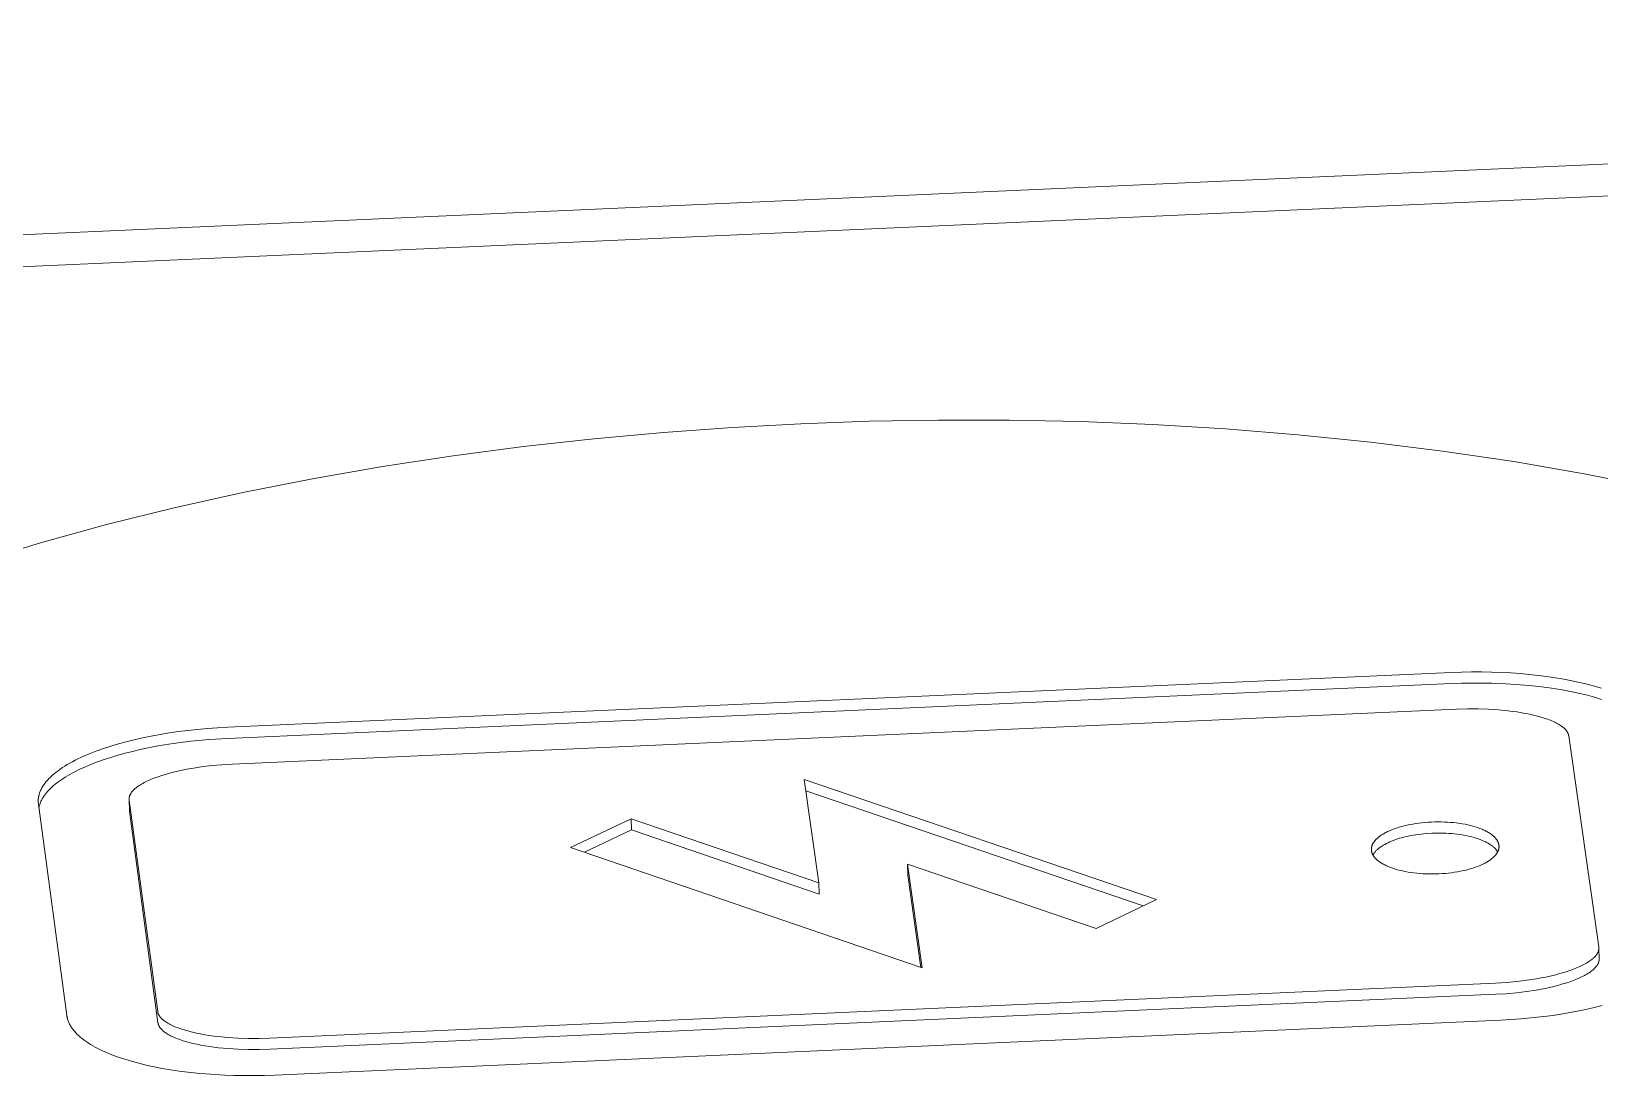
# Model space of a CAD drawing. Header units: inches. Extents: x 214 to 477, y -11 to 187.
# Drawn here: x 439.416 to 441.837, y 89.463 to 91.075 of the extents above; entities that cross this region are included whole.
import ezdxf

# ---------------------------------------------------------------- set-up
doc = ezdxf.new("R2010")
doc.units = ezdxf.units.IN
doc.layers.add('ZANO_R', color=7, linetype='Continuous', lineweight=0)

msp = doc.modelspace()

# ---------------------------------------------------------------- linework, layer by layer
at = {"layer": 'ZANO_R'}
for p, q in [((430.04474, 90.3432), (446.43068, 91.07464)), ((446.43412, 91.02532), (430.09429, 90.29581)), ((440.39205, 90.4559), (440.49867, 90.4636)), ((440.49867, 90.4636), (440.6039, 90.46926)), ((440.6039, 90.46926), (440.7094, 90.47301)), ((440.7094, 90.47301), (440.81681, 90.47488)), ((440.81681, 90.47488), (440.92585, 90.47474)), ((440.92585, 90.47474), (441.03619, 90.47251)), ((441.03619, 90.47251), (441.1475, 90.46808)), ((441.1475, 90.46808), (441.2594, 90.46139)), ((440.17599, 90.43406), (440.28438, 90.44607)), ((440.28438, 90.44607), (440.39205, 90.4559)), ((441.2594, 90.46139), (441.37148, 90.45237)), ((441.37148, 90.45237), (441.48332, 90.44097)), ((441.48332, 90.44097), (441.59448, 90.42714)), ((439.95853, 90.40325), (440.06724, 90.4198)), ((440.06724, 90.4198), (440.17599, 90.43406)), ((441.59448, 90.42714), (441.70452, 90.41089)), ((439.85027, 90.38438), (439.95853, 90.40325)), ((441.70452, 90.41089), (441.81296, 90.39219)), ((441.81296, 90.39219), (441.91934, 90.37108)), ((439.7429, 90.36317), (439.85027, 90.38438)), ((439.63685, 90.33963), (439.7429, 90.36317)), ((439.5326, 90.31378), (439.63685, 90.33963)), ((439.43058, 90.28567), (439.5326, 90.31378)), ((439.33125, 90.25536), (439.43058, 90.28567)), ((439.71941, 90.00097), (441.60821, 90.08551)), ((441.60821, 90.08551), (441.62396, 90.08607)), ((441.62396, 90.08607), (441.63954, 90.08636)), ((441.63954, 90.08636), (441.65493, 90.08638)), ((441.65493, 90.08638), (441.67012, 90.08613)), ((441.67012, 90.08613), (441.68508, 90.08562)), ((441.68508, 90.08562), (441.6998, 90.08485)), ((441.6998, 90.08485), (441.71424, 90.08383)), ((441.71424, 90.08383), (441.7284, 90.08257)), ((441.7284, 90.08257), (441.74226, 90.08108)), ((441.74226, 90.08108), (441.75578, 90.07935)), ((441.75578, 90.07935), (441.76896, 90.07739)), ((441.76896, 90.07739), (441.78177, 90.07521)), ((441.78177, 90.07521), (441.79419, 90.07282)), ((441.60861, 90.06834), (439.71982, 89.9838)), ((441.62435, 90.06891), (441.60861, 90.06834)), ((441.63993, 90.06919), (441.62435, 90.06891)), ((441.65533, 90.06921), (441.63993, 90.06919)), ((441.67051, 90.06896), (441.65533, 90.06921)), ((441.68548, 90.06845), (441.67051, 90.06896)), ((441.70019, 90.06768), (441.68548, 90.06845)), ((441.71464, 90.06667), (441.70019, 90.06768)), ((441.7288, 90.06541), (441.71464, 90.06667)), ((441.74265, 90.06391), (441.7288, 90.06541)), ((441.75618, 90.06218), (441.74265, 90.06391)), ((441.76936, 90.06022), (441.75618, 90.06218)), ((441.78216, 90.05805), (441.76936, 90.06022)), ((441.79458, 90.05565), (441.78216, 90.05805)), ((441.79419, 90.07282), (441.8062, 90.07022)), ((441.80659, 90.05305), (441.79458, 90.05565)), ((441.8062, 90.07022), (441.81778, 90.06742)), ((441.81818, 90.05025), (441.80659, 90.05305)), ((441.81778, 90.06742), (441.82891, 90.06442)), ((441.82931, 90.04725), (441.81818, 90.05025)), ((441.82891, 90.06442), (441.83957, 90.06122)), ((441.61626, 90.02881), (439.7271, 89.94424)), ((441.63301, 90.0293), (441.61626, 90.02881)), ((441.64941, 90.02928), (441.63301, 90.0293)), ((441.66536, 90.02878), (441.64941, 90.02928)), ((441.68078, 90.0278), (441.66536, 90.02878)), ((441.69556, 90.02639), (441.68078, 90.0278)), ((441.70268, 90.02552), (441.69556, 90.02639)), ((441.83997, 90.04405), (441.82931, 90.04725)), ((441.70961, 90.02455), (441.70268, 90.02552)), ((441.71634, 90.02348), (441.70961, 90.02455)), ((441.72284, 90.02232), (441.71634, 90.02348)), ((441.72912, 90.02106), (441.72284, 90.02232)), ((441.73516, 90.0197), (441.72912, 90.02106)), ((441.74094, 90.01826), (441.73516, 90.0197)), ((441.74646, 90.01674), (441.74094, 90.01826)), ((441.7517, 90.01513), (441.74646, 90.01674)), ((441.75665, 90.01344), (441.7517, 90.01513)), ((441.75902, 90.01257), (441.75665, 90.01344)), ((441.76131, 90.01168), (441.75902, 90.01257)), ((441.76352, 90.01076), (441.76131, 90.01168)), ((441.76565, 90.00984), (441.76352, 90.01076)), ((441.7677, 90.00889), (441.76565, 90.00984)), ((441.76967, 90.00792), (441.7677, 90.00889)), ((441.77155, 90.00694), (441.76967, 90.00792)), ((441.77335, 90.00594), (441.77155, 90.00694)), ((441.77506, 90.00493), (441.77335, 90.00594)), ((441.77668, 90.0039), (441.77506, 90.00493)), ((441.77821, 90.00285), (441.77668, 90.0039)), ((441.77894, 90.00232), (441.77821, 90.00285)), ((441.77965, 90.00179), (441.77894, 90.00232)), ((441.78034, 90.00125), (441.77965, 90.00179)), ((439.55072, 89.97535), (439.56277, 89.97865)), ((439.56277, 89.97865), (439.57525, 89.98175)), ((439.57525, 89.98175), (439.58814, 89.98466)), ((439.58814, 89.98466), (439.60142, 89.98738)), ((439.60142, 89.98738), (439.61507, 89.98988)), ((439.61507, 89.98988), (439.62906, 89.99217)), ((439.62906, 89.99217), (439.6434, 89.99424)), ((439.6625, 89.97936), (439.6353, 89.97587)), ((439.6434, 89.99424), (439.65804, 89.99607)), ((439.65804, 89.99607), (439.67299, 89.99767)), ((439.69072, 89.98202), (439.6625, 89.97936)), ((439.67299, 89.99767), (439.68821, 89.99903)), ((439.68821, 89.99903), (439.70369, 90.00013)), ((439.71982, 89.9838), (439.69072, 89.98202)), ((439.70369, 90.00013), (439.71941, 90.00097)), ((441.781, 90.00071), (441.78034, 90.00125)), ((441.78164, 90.00016), (441.781, 90.00071)), ((441.78226, 89.99962), (441.78164, 90.00016)), ((441.78285, 89.99906), (441.78226, 89.99962)), ((441.78342, 89.99851), (441.78285, 89.99906)), ((441.78396, 89.99795), (441.78342, 89.99851)), ((441.78448, 89.99739), (441.78396, 89.99795)), ((441.78497, 89.99682), (441.78448, 89.99739)), ((441.78544, 89.99625), (441.78497, 89.99682)), ((441.78588, 89.99568), (441.78544, 89.99625)), ((441.7863, 89.99511), (441.78588, 89.99568)), ((441.78669, 89.99453), (441.7863, 89.99511)), ((441.78706, 89.99394), (441.78669, 89.99453)), ((441.78724, 89.99365), (441.78706, 89.99394)), ((441.7874, 89.99336), (441.78724, 89.99365)), ((441.78756, 89.99307), (441.7874, 89.99336)), ((441.78772, 89.99277), (441.78756, 89.99307)), ((441.78787, 89.99248), (441.78772, 89.99277)), ((441.78801, 89.99218), (441.78787, 89.99248)), ((441.78814, 89.99188), (441.78801, 89.99218)), ((441.78827, 89.99159), (441.78814, 89.99188)), ((441.78839, 89.99129), (441.78827, 89.99159)), ((441.78851, 89.99099), (441.78839, 89.99129)), ((441.78862, 89.99069), (441.78851, 89.99099)), ((441.78872, 89.99039), (441.78862, 89.99069)), ((441.78881, 89.99009), (441.78872, 89.99039)), ((441.7889, 89.98978), (441.78881, 89.99009)), ((441.78898, 89.98948), (441.7889, 89.98978)), ((441.78906, 89.98918), (441.78898, 89.98948)), ((441.78912, 89.98887), (441.78906, 89.98918)), ((441.78919, 89.98857), (441.78912, 89.98887)), ((441.78924, 89.98826), (441.78919, 89.98857)), ((441.78929, 89.98796), (441.78924, 89.98826)), ((441.83574, 89.66197), (441.78929, 89.98796)), ((439.48834, 89.95214), (439.49283, 89.95428)), ((439.49283, 89.95428), (439.49746, 89.95639)), ((439.49746, 89.95639), (439.50711, 89.96049)), ((439.50711, 89.96049), (439.51728, 89.96445)), ((439.51728, 89.96445), (439.52795, 89.96825)), ((439.52795, 89.96825), (439.5391, 89.97189)), ((439.539, 89.95455), (439.52861, 89.95116)), ((439.54978, 89.95779), (439.539, 89.95455)), ((439.5391, 89.97189), (439.55072, 89.97535)), ((439.56096, 89.96089), (439.54978, 89.95779)), ((439.5725, 89.96382), (439.56096, 89.96089)), ((439.58441, 89.96658), (439.5725, 89.96382)), ((439.59666, 89.96918), (439.58441, 89.96658)), ((439.60923, 89.9716), (439.59666, 89.96918)), ((439.62212, 89.97383), (439.60923, 89.9716)), ((439.6353, 89.97587), (439.62212, 89.97383)), ((439.45144, 89.92908), (439.45444, 89.93151)), ((439.45444, 89.93151), (439.4576, 89.93391)), ((439.4576, 89.93391), (439.46092, 89.93629)), ((439.46092, 89.93629), (439.46439, 89.93864)), ((439.46439, 89.93864), (439.46801, 89.94097)), ((439.46801, 89.94097), (439.47179, 89.94326)), ((439.47179, 89.94326), (439.47571, 89.94553)), ((439.47934, 89.93013), (439.47558, 89.92804)), ((439.47571, 89.94553), (439.47978, 89.94777)), ((439.48324, 89.93219), (439.47934, 89.93013)), ((439.47978, 89.94777), (439.48399, 89.94997)), ((439.49139, 89.93623), (439.48324, 89.93219)), ((439.48399, 89.94997), (439.48834, 89.95214)), ((439.50001, 89.94015), (439.49139, 89.93623)), ((439.5091, 89.94395), (439.50001, 89.94015)), ((439.51864, 89.94762), (439.5091, 89.94395)), ((439.52861, 89.95116), (439.51864, 89.94762)), ((439.62964, 89.93007), (439.62353, 89.92834)), ((439.63599, 89.93172), (439.62964, 89.93007)), ((439.64258, 89.9333), (439.63599, 89.93172)), ((439.64938, 89.93479), (439.64258, 89.9333)), ((439.65639, 89.93619), (439.64938, 89.93479)), ((439.6636, 89.9375), (439.65639, 89.93619)), ((439.67857, 89.93984), (439.6636, 89.9375)), ((439.6942, 89.94176), (439.67857, 89.93984)), ((439.7104, 89.94324), (439.6942, 89.94176)), ((439.7271, 89.94424), (439.7104, 89.94324)), ((439.43071, 89.90364), (439.43133, 89.90496)), ((439.43133, 89.90496), (439.43199, 89.90627)), ((439.43199, 89.90627), (439.4327, 89.90757)), ((439.4327, 89.90757), (439.43345, 89.90888)), ((439.43345, 89.90888), (439.43425, 89.91017)), ((439.43425, 89.91017), (439.4351, 89.91147)), ((439.4351, 89.91147), (439.43598, 89.91276)), ((439.43598, 89.91276), (439.43692, 89.91404)), ((439.43692, 89.91404), (439.43789, 89.91532)), ((439.43789, 89.91532), (439.43891, 89.9166)), ((439.43891, 89.9166), (439.43997, 89.91787)), ((439.43997, 89.91787), (439.44108, 89.91914)), ((439.44108, 89.91914), (439.44223, 89.9204)), ((439.44223, 89.9204), (439.44342, 89.92166)), ((439.44342, 89.92166), (439.44465, 89.92291)), ((439.44518, 89.90584), (439.44403, 89.90467)), ((439.44465, 89.92291), (439.44593, 89.92415)), ((439.4476, 89.90816), (439.44518, 89.90584)), ((439.44593, 89.92415), (439.44724, 89.9254)), ((439.44724, 89.9254), (439.4486, 89.92663)), ((439.45016, 89.91045), (439.4476, 89.90816)), ((439.4486, 89.92663), (439.45144, 89.92908)), ((439.45286, 89.91273), (439.45016, 89.91045)), ((439.4557, 89.91499), (439.45286, 89.91273)), ((439.45868, 89.91722), (439.4557, 89.91499)), ((439.46179, 89.91943), (439.45868, 89.91722)), ((439.46504, 89.92162), (439.46179, 89.91943)), ((439.46842, 89.92379), (439.46504, 89.92162)), ((439.47194, 89.92593), (439.46842, 89.92379)), ((439.47558, 89.92804), (439.47194, 89.92593)), ((439.5754, 89.90535), (439.57478, 89.90476)), ((439.57605, 89.90593), (439.5754, 89.90535)), ((439.57672, 89.90651), (439.57605, 89.90593)), ((439.57742, 89.90709), (439.57672, 89.90651)), ((439.57813, 89.90767), (439.57742, 89.90709)), ((439.57964, 89.90881), (439.57813, 89.90767)), ((439.58123, 89.90995), (439.57964, 89.90881)), ((439.5829, 89.91108), (439.58123, 89.90995)), ((439.58467, 89.9122), (439.5829, 89.91108)), ((439.58652, 89.9133), (439.58467, 89.9122)), ((439.58845, 89.9144), (439.58652, 89.9133)), ((439.59047, 89.91549), (439.58845, 89.9144)), ((439.59256, 89.91656), (439.59047, 89.91549)), ((439.59474, 89.91762), (439.59256, 89.91656)), ((439.59699, 89.91867), (439.59474, 89.91762)), ((439.60173, 89.92072), (439.59699, 89.91867)), ((439.60676, 89.92272), (439.60173, 89.92072)), ((439.61208, 89.92466), (439.60676, 89.92272)), ((439.61768, 89.92653), (439.61208, 89.92466)), ((439.62353, 89.92834), (439.61768, 89.92653)), ((440.60922, 89.92057), (441.15334, 89.73525)), ((440.63191, 89.76084), (440.60922, 89.92057)), ((439.427, 89.88763), (439.42702, 89.8883)), ((439.427, 89.88695), (439.427, 89.88763)), ((439.42701, 89.88627), (439.427, 89.88695)), ((439.42703, 89.8856), (439.42701, 89.88627)), ((439.42702, 89.8883), (439.42704, 89.88898)), ((439.42706, 89.88492), (439.42703, 89.8856)), ((439.42704, 89.88898), (439.42708, 89.88965)), ((439.42711, 89.88424), (439.42706, 89.88492)), ((439.42708, 89.88965), (439.42714, 89.89032)), ((439.42717, 89.88357), (439.42711, 89.88424)), ((439.42714, 89.89032), (439.4272, 89.891)), ((439.42724, 89.88289), (439.42717, 89.88357)), ((439.4272, 89.891), (439.42728, 89.89167)), ((439.42733, 89.88221), (439.42724, 89.88289)), ((439.42728, 89.89167), (439.42737, 89.89234)), ((439.47119, 89.55599), (439.42733, 89.88221)), ((439.42737, 89.89234), (439.42747, 89.89301)), ((439.42747, 89.89301), (439.42758, 89.89368)), ((439.42758, 89.89368), (439.42771, 89.89435)), ((439.42771, 89.89435), (439.42799, 89.89569)), ((439.42799, 89.89569), (439.42833, 89.89702)), ((439.42833, 89.89702), (439.42871, 89.89835)), ((439.42871, 89.89835), (439.42914, 89.89968)), ((439.42932, 89.88177), (439.42894, 89.88053)), ((439.42914, 89.89968), (439.42962, 89.901)), ((439.42974, 89.88301), (439.42932, 89.88177)), ((439.42962, 89.901), (439.43014, 89.90232)), ((439.4302, 89.88424), (439.42974, 89.88301)), ((439.43014, 89.90232), (439.43071, 89.90364)), ((439.4307, 89.88547), (439.4302, 89.88424)), ((439.43124, 89.8867), (439.4307, 89.88547)), ((439.43182, 89.88792), (439.43124, 89.8867)), ((439.43244, 89.88914), (439.43182, 89.88792)), ((439.4331, 89.89036), (439.43244, 89.88914)), ((439.4338, 89.89157), (439.4331, 89.89036)), ((439.43454, 89.89278), (439.4338, 89.89157)), ((439.43531, 89.89399), (439.43454, 89.89278)), ((439.43613, 89.89519), (439.43531, 89.89399)), ((439.43699, 89.89639), (439.43613, 89.89519)), ((439.43788, 89.89759), (439.43699, 89.89639)), ((439.43881, 89.89878), (439.43788, 89.89759)), ((439.43978, 89.89997), (439.43881, 89.89878)), ((439.44078, 89.90115), (439.43978, 89.89997)), ((439.44183, 89.90233), (439.44078, 89.90115)), ((439.44291, 89.9035), (439.44183, 89.90233)), ((439.44403, 89.90467), (439.44291, 89.9035)), ((439.56723, 89.89093), (439.56722, 89.89062)), ((439.56722, 89.89062), (439.56722, 89.89032)), ((439.56722, 89.89032), (439.56722, 89.89001)), ((439.56722, 89.89001), (439.56723, 89.8897)), ((439.56725, 89.89123), (439.56723, 89.89093)), ((439.56723, 89.8897), (439.56725, 89.8894)), ((439.56728, 89.89154), (439.56725, 89.89123)), ((439.56725, 89.8894), (439.56727, 89.88909)), ((439.56764, 89.87279), (439.56726, 89.88847)), ((439.56727, 89.88909), (439.5673, 89.88878)), ((439.56731, 89.89185), (439.56728, 89.89154)), ((439.5673, 89.88878), (439.56734, 89.88848)), ((439.56734, 89.89215), (439.56731, 89.89185)), ((439.56739, 89.89246), (439.56734, 89.89215)), ((439.56734, 89.88848), (439.61136, 89.56227)), ((439.56744, 89.89276), (439.56739, 89.89246)), ((439.5675, 89.89307), (439.56744, 89.89276)), ((439.56756, 89.89337), (439.5675, 89.89307)), ((439.56763, 89.89368), (439.56756, 89.89337)), ((439.56771, 89.89398), (439.56763, 89.89368)), ((439.5678, 89.89429), (439.56771, 89.89398)), ((439.56789, 89.89459), (439.5678, 89.89429)), ((439.56799, 89.89489), (439.56789, 89.89459)), ((439.56809, 89.8952), (439.56799, 89.89489)), ((439.5682, 89.8955), (439.56809, 89.8952)), ((439.56832, 89.8958), (439.5682, 89.8955)), ((439.56844, 89.89611), (439.56832, 89.8958)), ((439.56858, 89.89641), (439.56844, 89.89611)), ((439.56871, 89.89671), (439.56858, 89.89641)), ((439.56886, 89.89702), (439.56871, 89.89671)), ((439.56916, 89.89762), (439.56886, 89.89702)), ((439.56949, 89.89822), (439.56916, 89.89762)), ((439.56985, 89.89882), (439.56949, 89.89822)), ((439.57023, 89.89942), (439.56985, 89.89882)), ((439.57064, 89.90002), (439.57023, 89.89942)), ((439.57107, 89.90062), (439.57064, 89.90002)), ((439.57153, 89.90122), (439.57107, 89.90062)), ((439.57201, 89.90181), (439.57153, 89.90122)), ((439.57252, 89.90241), (439.57201, 89.90181)), ((439.57305, 89.903), (439.57252, 89.90241)), ((439.5736, 89.90359), (439.57305, 89.903)), ((439.57418, 89.90418), (439.5736, 89.90359)), ((439.57478, 89.90476), (439.57418, 89.90418)), ((441.13254, 89.72529), (440.61176, 89.90267)), ((439.42831, 89.87805), (439.42805, 89.8768)), ((439.4286, 89.87929), (439.42831, 89.87805)), ((439.42894, 89.88053), (439.4286, 89.87929)), ((439.56776, 89.8713), (439.56764, 89.87279)), ((439.61178, 89.54508), (439.56776, 89.8713)), ((440.24872, 89.81528), (440.34227, 89.85988)), ((440.34268, 89.8427), (440.34227, 89.85988)), ((440.34227, 89.85988), (440.63191, 89.76084)), ((440.34268, 89.8427), (440.26994, 89.80802)), ((440.63232, 89.74366), (440.34268, 89.8427)), ((441.49625, 89.83171), (441.49739, 89.83259)), ((441.49739, 89.83259), (441.49858, 89.83345)), ((441.49858, 89.83345), (441.49981, 89.8343)), ((441.49981, 89.8343), (441.5011, 89.83514)), ((441.5011, 89.83514), (441.50243, 89.83596)), ((441.50243, 89.83596), (441.5038, 89.83678)), ((441.5038, 89.83678), (441.50522, 89.83758)), ((441.50522, 89.83758), (441.50669, 89.83836)), ((441.50669, 89.83836), (441.50819, 89.83914)), ((441.50819, 89.83914), (441.50974, 89.8399)), ((441.50974, 89.8399), (441.51297, 89.84137)), ((441.51297, 89.84137), (441.51636, 89.84279)), ((441.51636, 89.84279), (441.51991, 89.84414)), ((441.51991, 89.84414), (441.5236, 89.84542)), ((441.5236, 89.84542), (441.52744, 89.84664)), ((441.52744, 89.84664), (441.53142, 89.84779)), ((441.53142, 89.84779), (441.53554, 89.84886)), ((441.53862, 89.83232), (441.5351, 89.83147)), ((441.53554, 89.84886), (441.53978, 89.84985)), ((441.54222, 89.83312), (441.53862, 89.83232)), ((441.53978, 89.84985), (441.54414, 89.85077)), ((441.54591, 89.83386), (441.54222, 89.83312)), ((441.54414, 89.85077), (441.54862, 89.8516)), ((441.54968, 89.83454), (441.54591, 89.83386)), ((441.54862, 89.8516), (441.55321, 89.85235)), ((441.55353, 89.83516), (441.54968, 89.83454)), ((441.55321, 89.85235), (441.55791, 89.85301)), ((441.55744, 89.83572), (441.55353, 89.83516)), ((441.56143, 89.83621), (441.55744, 89.83572)), ((441.55791, 89.85301), (441.5627, 89.85358)), ((441.56549, 89.83664), (441.56143, 89.83621)), ((441.5627, 89.85358), (441.56759, 89.85405)), ((441.5696, 89.83701), (441.56549, 89.83664)), ((441.56759, 89.85405), (441.57256, 89.85443)), ((441.57801, 89.83753), (441.5696, 89.83701)), ((441.57256, 89.85443), (441.57761, 89.85471)), ((441.57761, 89.85471), (441.58268, 89.85488)), ((441.58256, 89.83769), (441.57801, 89.83753)), ((441.58706, 89.83777), (441.58256, 89.83769)), ((441.58268, 89.85488), (441.58769, 89.85495)), ((441.59152, 89.83776), (441.58706, 89.83777)), ((441.58769, 89.85495), (441.59264, 89.85492)), ((441.59592, 89.83767), (441.59152, 89.83776)), ((441.59264, 89.85492), (441.59753, 89.85478)), ((441.60028, 89.8375), (441.59592, 89.83767)), ((441.59753, 89.85478), (441.60235, 89.85455)), ((441.60457, 89.83726), (441.60028, 89.8375)), ((441.60235, 89.85455), (441.60709, 89.85422)), ((441.6088, 89.83693), (441.60457, 89.83726)), ((441.60709, 89.85422), (441.61175, 89.8538)), ((441.61295, 89.83654), (441.6088, 89.83693)), ((441.61175, 89.8538), (441.61631, 89.85328)), ((441.61704, 89.83606), (441.61295, 89.83654)), ((441.61631, 89.85328), (441.62078, 89.85268)), ((441.62105, 89.83552), (441.61704, 89.83606)), ((441.62078, 89.85268), (441.62515, 89.85199)), ((441.62497, 89.8349), (441.62105, 89.83552)), ((441.6288, 89.83422), (441.62497, 89.8349)), ((441.62515, 89.85199), (441.6294, 89.85121)), ((441.63255, 89.83347), (441.6288, 89.83422)), ((441.6294, 89.85121), (441.63354, 89.85035)), ((441.63619, 89.83265), (441.63255, 89.83347)), ((441.63354, 89.85035), (441.63755, 89.84941)), ((441.63973, 89.83177), (441.63619, 89.83265)), ((441.63755, 89.84941), (441.64143, 89.84839)), ((441.64143, 89.84839), (441.64518, 89.84729)), ((441.64518, 89.84729), (441.64879, 89.84612)), ((441.64879, 89.84612), (441.65224, 89.84488)), ((441.65224, 89.84488), (441.65554, 89.84357)), ((441.65554, 89.84357), (441.65713, 89.84289)), ((441.65713, 89.84289), (441.65867, 89.84219)), ((441.65867, 89.84219), (441.66018, 89.84148)), ((441.66018, 89.84148), (441.66164, 89.84075)), ((441.66164, 89.84075), (441.66306, 89.84001)), ((441.66306, 89.84001), (441.66443, 89.83925)), ((441.66443, 89.83925), (441.66575, 89.83847)), ((441.66575, 89.83847), (441.66703, 89.83768)), ((441.66703, 89.83768), (441.66827, 89.83688)), ((441.66827, 89.83688), (441.66945, 89.83606)), ((441.66945, 89.83606), (441.67059, 89.83522)), ((441.67059, 89.83522), (441.67167, 89.83438)), ((441.67167, 89.83438), (441.67271, 89.83352)), ((441.67271, 89.83352), (441.67369, 89.83264)), ((441.67369, 89.83264), (441.67417, 89.8322)), ((440.79146, 89.62958), (440.24872, 89.81528)), ((441.48479, 89.81295), (441.4848, 89.81346)), ((441.48479, 89.81244), (441.48479, 89.81295)), ((441.4848, 89.81193), (441.48479, 89.81244)), ((441.4848, 89.81346), (441.48483, 89.81397)), ((441.48484, 89.81141), (441.4848, 89.81193)), ((441.48483, 89.81397), (441.48488, 89.81448)), ((441.48488, 89.8109), (441.48484, 89.81141)), ((441.48488, 89.81448), (441.48494, 89.81499)), ((441.48495, 89.81038), (441.48488, 89.8109)), ((441.48494, 89.81499), (441.48502, 89.8155)), ((441.48503, 89.80987), (441.48495, 89.81038)), ((441.48502, 89.8155), (441.48511, 89.816)), ((441.48513, 89.80935), (441.48503, 89.80987)), ((441.48511, 89.816), (441.48522, 89.81651)), ((441.48524, 89.80884), (441.48513, 89.80935)), ((441.48522, 89.81651), (441.48535, 89.81701)), ((441.48537, 89.80833), (441.48524, 89.80884)), ((441.48535, 89.81701), (441.48548, 89.81751)), ((441.48551, 89.80783), (441.48537, 89.80833)), ((441.48548, 89.81751), (441.48564, 89.81801)), ((441.48564, 89.81801), (441.48581, 89.81851)), ((441.48581, 89.81851), (441.48599, 89.81901)), ((441.48599, 89.81901), (441.48619, 89.81951)), ((441.48619, 89.81951), (441.4864, 89.82)), ((441.4864, 89.82), (441.48663, 89.82049)), ((441.48663, 89.82049), (441.48687, 89.82098)), ((441.48687, 89.82098), (441.48713, 89.82147)), ((441.48713, 89.82147), (441.4874, 89.82196)), ((441.4874, 89.82196), (441.48769, 89.82245)), ((441.48769, 89.82245), (441.48799, 89.82293)), ((441.48799, 89.82293), (441.4883, 89.82341)), ((441.4883, 89.82341), (441.48863, 89.82389)), ((441.48863, 89.82389), (441.48897, 89.82437)), ((441.48897, 89.82437), (441.48933, 89.82485)), ((441.48933, 89.82485), (441.4897, 89.82532)), ((441.4897, 89.82532), (441.49008, 89.82579)), ((441.49047, 89.8086), (441.48984, 89.80781)), ((441.49008, 89.82579), (441.49047, 89.82626)), ((441.49047, 89.82626), (441.49088, 89.82673)), ((441.49114, 89.80939), (441.49047, 89.8086)), ((441.49088, 89.82673), (441.49131, 89.82719)), ((441.49184, 89.81016), (441.49114, 89.80939)), ((441.49131, 89.82719), (441.49219, 89.82812)), ((441.49259, 89.81094), (441.49184, 89.81016)), ((441.49219, 89.82812), (441.49313, 89.82903)), ((441.49337, 89.8117), (441.49259, 89.81094)), ((441.49313, 89.82903), (441.49412, 89.82994)), ((441.49419, 89.81246), (441.49337, 89.8117)), ((441.49412, 89.82994), (441.49516, 89.83083)), ((441.49504, 89.81321), (441.49419, 89.81246)), ((441.49593, 89.81396), (441.49504, 89.81321)), ((441.49516, 89.83083), (441.49625, 89.83171)), ((441.49685, 89.81469), (441.49593, 89.81396)), ((441.49781, 89.81542), (441.49685, 89.81469)), ((441.4988, 89.81614), (441.49781, 89.81542)), ((441.49982, 89.81686), (441.4988, 89.81614)), ((441.50088, 89.81756), (441.49982, 89.81686)), ((441.50197, 89.81826), (441.50088, 89.81756)), ((441.50309, 89.81895), (441.50197, 89.81826)), ((441.50543, 89.82029), (441.50309, 89.81895)), ((441.5079, 89.82161), (441.50543, 89.82029)), ((441.51048, 89.82288), (441.5079, 89.82161)), ((441.51319, 89.82411), (441.51048, 89.82288)), ((441.516, 89.8253), (441.51319, 89.82411)), ((441.51893, 89.82645), (441.516, 89.8253)), ((441.52196, 89.82755), (441.51893, 89.82645)), ((441.5251, 89.82861), (441.52196, 89.82755)), ((441.52834, 89.82961), (441.5251, 89.82861)), ((441.53167, 89.83057), (441.52834, 89.82961)), ((441.5351, 89.83147), (441.53167, 89.83057)), ((441.64317, 89.83083), (441.63973, 89.83177)), ((441.64649, 89.82983), (441.64317, 89.83083)), ((441.6497, 89.82877), (441.64649, 89.82983)), ((441.65278, 89.82765), (441.6497, 89.82877)), ((441.65574, 89.82647), (441.65278, 89.82765)), ((441.65857, 89.82524), (441.65574, 89.82647)), ((441.65994, 89.82461), (441.65857, 89.82524)), ((441.66126, 89.82396), (441.65994, 89.82461)), ((441.66256, 89.8233), (441.66126, 89.82396)), ((441.66382, 89.82263), (441.66256, 89.8233)), ((441.66504, 89.82194), (441.66382, 89.82263)), ((441.66623, 89.82125), (441.66504, 89.82194)), ((441.66737, 89.82054), (441.66623, 89.82125)), ((441.66848, 89.81982), (441.66737, 89.82054)), ((441.66956, 89.81909), (441.66848, 89.81982)), ((441.67059, 89.81834), (441.66956, 89.81909)), ((441.67158, 89.81759), (441.67059, 89.81834)), ((441.67253, 89.81682), (441.67158, 89.81759)), ((441.67344, 89.81605), (441.67253, 89.81682)), ((441.67431, 89.81526), (441.67344, 89.81605)), ((441.67417, 89.8322), (441.67463, 89.83176)), ((441.67514, 89.81446), (441.67431, 89.81526)), ((441.67463, 89.83176), (441.67507, 89.83131)), ((441.67507, 89.83131), (441.6755, 89.83086)), ((441.67592, 89.81365), (441.67514, 89.81446)), ((441.6755, 89.83086), (441.67592, 89.8304)), ((441.67592, 89.8304), (441.67633, 89.82995)), ((441.6763, 89.81325), (441.67592, 89.81365)), ((441.67667, 89.81284), (441.6763, 89.81325)), ((441.67633, 89.82995), (441.67672, 89.82949)), ((441.67702, 89.81243), (441.67667, 89.81284)), ((441.67672, 89.82949), (441.6771, 89.82902)), ((441.67736, 89.81201), (441.67702, 89.81243)), ((441.6771, 89.82902), (441.67746, 89.82856)), ((441.6777, 89.81159), (441.67736, 89.81201)), ((441.67746, 89.82856), (441.67782, 89.82809)), ((441.67802, 89.81117), (441.6777, 89.81159)), ((441.67782, 89.82809), (441.67815, 89.82762)), ((441.67833, 89.81075), (441.67802, 89.81117)), ((441.67815, 89.82762), (441.67847, 89.82714)), ((441.67862, 89.81033), (441.67833, 89.81075)), ((441.67847, 89.82714), (441.67878, 89.82667)), ((441.67891, 89.8099), (441.67862, 89.81033)), ((441.67878, 89.82667), (441.67908, 89.82619)), ((441.67919, 89.80947), (441.67891, 89.8099)), ((441.67908, 89.82619), (441.67935, 89.8257)), ((441.67943, 89.8081), (441.67916, 89.80761)), ((441.67945, 89.80904), (441.67919, 89.80947)), ((441.67935, 89.8257), (441.67962, 89.82522)), ((441.67969, 89.80859), (441.67943, 89.8081)), ((441.6797, 89.80861), (441.67945, 89.80904)), ((441.67962, 89.82522), (441.67987, 89.82473)), ((441.67993, 89.80908), (441.67969, 89.80859)), ((441.67987, 89.82473), (441.6801, 89.82424)), ((441.68016, 89.80957), (441.67993, 89.80908)), ((441.6801, 89.82424), (441.68032, 89.82374)), ((441.68038, 89.81007), (441.68016, 89.80957)), ((441.68032, 89.82374), (441.68053, 89.82325)), ((441.68057, 89.81056), (441.68038, 89.81007)), ((441.68053, 89.82325), (441.68072, 89.82275)), ((441.68076, 89.81106), (441.68057, 89.81056)), ((441.68072, 89.82275), (441.68089, 89.82225)), ((441.68093, 89.81156), (441.68076, 89.81106)), ((441.68089, 89.82225), (441.68105, 89.82174)), ((441.68108, 89.81206), (441.68093, 89.81156)), ((441.68105, 89.82174), (441.6812, 89.82124)), ((441.68122, 89.81256), (441.68108, 89.81206)), ((441.6812, 89.82124), (441.68132, 89.82073)), ((441.68134, 89.81306), (441.68122, 89.81256)), ((441.68132, 89.82073), (441.68144, 89.82022)), ((441.68145, 89.81357), (441.68134, 89.81306)), ((441.68144, 89.82022), (441.68153, 89.81971)), ((441.68155, 89.81407), (441.68145, 89.81357)), ((441.68153, 89.81971), (441.68162, 89.81919)), ((441.68162, 89.81458), (441.68155, 89.81407)), ((441.68162, 89.81919), (441.68168, 89.81868)), ((441.68169, 89.81509), (441.68162, 89.81458)), ((441.68168, 89.81868), (441.68173, 89.81816)), ((441.68173, 89.8156), (441.68169, 89.81509)), ((441.68173, 89.81816), (441.68176, 89.81765)), ((441.68177, 89.81611), (441.68173, 89.8156)), ((441.68176, 89.81765), (441.68178, 89.81713)), ((441.68178, 89.81662), (441.68177, 89.81611)), ((441.68178, 89.81713), (441.68178, 89.81662)), ((440.76871, 89.78979), (440.79146, 89.62958)), ((440.76871, 89.78979), (440.76912, 89.77261)), ((441.06005, 89.69056), (440.76871, 89.78979)), ((441.48567, 89.80732), (441.48551, 89.80783)), ((441.48584, 89.80682), (441.48567, 89.80732)), ((441.48603, 89.80632), (441.48584, 89.80682)), ((441.48624, 89.80583), (441.48603, 89.80632)), ((441.48646, 89.80534), (441.48624, 89.80583)), ((441.48669, 89.80484), (441.48646, 89.80534)), ((441.48694, 89.80436), (441.48669, 89.80484)), ((441.4872, 89.80387), (441.48694, 89.80436)), ((441.48748, 89.80339), (441.4872, 89.80387)), ((441.48747, 89.80418), (441.48726, 89.80377)), ((441.48769, 89.80459), (441.48747, 89.80418)), ((441.48778, 89.80291), (441.48748, 89.80339)), ((441.48793, 89.805), (441.48769, 89.80459)), ((441.48808, 89.80243), (441.48778, 89.80291)), ((441.48817, 89.8054), (441.48793, 89.805)), ((441.4884, 89.80195), (441.48808, 89.80243)), ((441.48842, 89.80581), (441.48817, 89.8054)), ((441.48874, 89.80148), (441.4884, 89.80195)), ((441.48869, 89.80621), (441.48842, 89.80581)), ((441.48896, 89.80661), (441.48869, 89.80621)), ((441.48909, 89.80101), (441.48874, 89.80148)), ((441.48924, 89.80701), (441.48896, 89.80661)), ((441.48945, 89.80055), (441.48909, 89.80101)), ((441.48984, 89.80781), (441.48924, 89.80701)), ((441.48983, 89.80008), (441.48945, 89.80055)), ((441.49022, 89.79962), (441.48983, 89.80008)), ((441.49063, 89.79917), (441.49022, 89.79962)), ((441.49104, 89.79871), (441.49063, 89.79917)), ((441.49148, 89.79826), (441.49104, 89.79871)), ((441.49192, 89.79781), (441.49148, 89.79826)), ((441.49238, 89.79737), (441.49192, 89.79781)), ((441.49285, 89.79693), (441.49238, 89.79737)), ((441.49383, 89.79605), (441.49285, 89.79693)), ((441.49487, 89.79519), (441.49383, 89.79605)), ((441.49595, 89.79435), (441.49487, 89.79519)), ((441.49709, 89.79351), (441.49595, 89.79435)), ((441.49827, 89.79269), (441.49709, 89.79351)), ((441.4995, 89.79189), (441.49827, 89.79269)), ((441.50078, 89.7911), (441.4995, 89.79189)), ((441.5021, 89.79032), (441.50078, 89.7911)), ((441.50348, 89.78956), (441.5021, 89.79032)), ((441.50489, 89.78882), (441.50348, 89.78956)), ((441.50635, 89.78809), (441.50489, 89.78882)), ((441.50785, 89.78737), (441.50635, 89.78809)), ((441.5094, 89.78667), (441.50785, 89.78737)), ((441.51098, 89.78599), (441.5094, 89.78667)), ((441.51428, 89.78468), (441.51098, 89.78599)), ((441.51773, 89.78344), (441.51428, 89.78468)), ((441.64293, 89.78414), (441.63909, 89.78292)), ((441.64663, 89.78543), (441.64293, 89.78414)), ((441.65018, 89.78678), (441.64663, 89.78543)), ((441.65357, 89.7882), (441.65018, 89.78678)), ((441.6568, 89.78967), (441.65357, 89.7882)), ((441.65835, 89.79043), (441.6568, 89.78967)), ((441.65986, 89.79121), (441.65835, 89.79043)), ((441.66133, 89.79199), (441.65986, 89.79121)), ((441.66275, 89.79279), (441.66133, 89.79199)), ((441.66412, 89.79361), (441.66275, 89.79279)), ((441.66545, 89.79443), (441.66412, 89.79361)), ((441.66674, 89.79527), (441.66545, 89.79443)), ((441.66798, 89.79612), (441.66674, 89.79527)), ((441.66917, 89.79698), (441.66798, 89.79612)), ((441.67031, 89.79786), (441.66917, 89.79698)), ((441.6714, 89.79874), (441.67031, 89.79786)), ((441.67244, 89.79963), (441.6714, 89.79874)), ((441.67343, 89.80054), (441.67244, 89.79963)), ((441.67437, 89.80145), (441.67343, 89.80054)), ((441.67525, 89.80238), (441.67437, 89.80145)), ((441.67568, 89.80284), (441.67525, 89.80238)), ((441.67609, 89.80331), (441.67568, 89.80284)), ((441.67648, 89.80378), (441.67609, 89.80331)), ((441.67687, 89.80425), (441.67648, 89.80378)), ((441.67724, 89.80473), (441.67687, 89.80425)), ((441.67759, 89.8052), (441.67724, 89.80473)), ((441.67793, 89.80568), (441.67759, 89.8052)), ((441.67826, 89.80616), (441.67793, 89.80568)), ((441.67858, 89.80664), (441.67826, 89.80616)), ((441.67888, 89.80713), (441.67858, 89.80664)), ((441.67916, 89.80761), (441.67888, 89.80713)), ((440.63191, 89.76084), (440.63232, 89.74366)), ((440.78932, 89.63031), (440.76912, 89.77261)), ((441.52133, 89.78227), (441.51773, 89.78344)), ((441.52508, 89.78118), (441.52133, 89.78227)), ((441.52896, 89.78016), (441.52508, 89.78118)), ((441.53297, 89.77921), (441.52896, 89.78016)), ((441.53711, 89.77835), (441.53297, 89.77921)), ((441.54136, 89.77758), (441.53711, 89.77835)), ((441.54573, 89.77688), (441.54136, 89.77758)), ((441.5502, 89.77628), (441.54573, 89.77688)), ((441.55477, 89.77576), (441.5502, 89.77628)), ((441.55943, 89.77534), (441.55477, 89.77576)), ((441.56417, 89.77501), (441.55943, 89.77534)), ((441.56899, 89.77478), (441.56417, 89.77501)), ((441.57389, 89.77464), (441.56899, 89.77478)), ((441.57884, 89.77461), (441.57389, 89.77464)), ((441.58386, 89.77468), (441.57884, 89.77461)), ((441.58893, 89.77485), (441.58386, 89.77468)), ((441.59398, 89.77513), (441.58893, 89.77485)), ((441.59895, 89.77551), (441.59398, 89.77513)), ((441.60383, 89.77598), (441.59895, 89.77551)), ((441.60862, 89.77655), (441.60383, 89.77598)), ((441.61332, 89.77721), (441.60862, 89.77655)), ((441.61791, 89.77796), (441.61332, 89.77721)), ((441.62239, 89.77879), (441.61791, 89.77796)), ((441.62675, 89.77971), (441.62239, 89.77879)), ((441.63099, 89.7807), (441.62675, 89.77971)), ((441.63511, 89.78178), (441.63099, 89.7807)), ((441.63909, 89.78292), (441.63511, 89.78178)), ((441.15334, 89.73525), (441.06005, 89.69056)), ((441.81858, 89.63822), (441.82034, 89.63934)), ((441.82034, 89.63934), (441.82201, 89.64047)), ((441.82201, 89.64047), (441.82359, 89.64161)), ((441.82359, 89.64161), (441.82509, 89.64276)), ((441.82509, 89.64276), (441.8258, 89.64333)), ((441.8258, 89.64333), (441.82649, 89.64391)), ((441.82649, 89.64391), (441.82716, 89.64449)), ((441.82716, 89.64449), (441.8278, 89.64508)), ((441.8278, 89.64508), (441.82842, 89.64566)), ((441.82842, 89.64566), (441.82902, 89.64625)), ((441.82902, 89.64625), (441.8296, 89.64684)), ((441.8296, 89.64684), (441.83015, 89.64743)), ((441.83015, 89.64743), (441.83067, 89.64802)), ((441.83067, 89.64802), (441.83117, 89.64862)), ((441.83117, 89.64862), (441.83165, 89.64921)), ((441.83165, 89.64921), (441.8321, 89.64981)), ((441.8321, 89.64981), (441.83253, 89.65041)), ((441.83253, 89.65041), (441.83293, 89.65101)), ((441.83293, 89.65101), (441.83331, 89.65161)), ((441.83331, 89.65161), (441.83366, 89.65221)), ((441.83366, 89.65221), (441.83399, 89.65282)), ((441.83399, 89.65282), (441.83429, 89.65342)), ((441.83429, 89.65342), (441.83444, 89.65372)), ((441.83444, 89.65372), (441.83457, 89.65403)), ((441.83457, 89.65403), (441.8347, 89.65433)), ((441.8347, 89.65433), (441.83482, 89.65463)), ((441.83482, 89.65463), (441.83494, 89.65494)), ((441.83494, 89.65494), (441.83504, 89.65524)), ((441.83504, 89.65524), (441.83515, 89.65555)), ((441.83515, 89.65555), (441.83524, 89.65585)), ((441.83524, 89.65585), (441.83533, 89.65615)), ((441.83533, 89.65615), (441.83541, 89.65646)), ((441.83541, 89.65646), (441.83549, 89.65676)), ((441.83549, 89.65676), (441.83556, 89.65707)), ((441.83564, 89.63867), (441.83555, 89.63838)), ((441.83556, 89.65707), (441.83562, 89.65738)), ((441.83562, 89.65738), (441.83568, 89.65768)), ((441.83573, 89.63897), (441.83564, 89.63867)), ((441.83568, 89.65768), (441.83573, 89.65799)), ((441.83573, 89.65799), (441.83577, 89.65829)), ((441.83581, 89.63927), (441.83573, 89.63897)), ((441.83578, 89.66167), (441.83574, 89.66197)), ((441.83577, 89.65829), (441.8358, 89.6586)), ((441.83582, 89.66136), (441.83578, 89.66167)), ((441.8358, 89.6586), (441.83583, 89.6589)), ((441.83588, 89.63957), (441.83581, 89.63927)), ((441.83584, 89.66105), (441.83582, 89.66136)), ((441.83583, 89.6589), (441.83586, 89.65921)), ((441.83586, 89.66074), (441.83584, 89.66105)), ((441.83588, 89.66044), (441.83586, 89.66074)), ((441.83586, 89.65921), (441.83587, 89.65952)), ((441.83587, 89.65952), (441.83588, 89.65982)), ((441.83588, 89.66013), (441.83588, 89.66044)), ((441.83588, 89.65982), (441.83588, 89.66013)), ((441.83595, 89.63987), (441.83588, 89.63957)), ((441.8359, 89.65952), (441.83627, 89.64317)), ((441.83601, 89.64017), (441.83595, 89.63987)), ((441.83607, 89.64047), (441.83601, 89.64017)), ((441.83612, 89.64077), (441.83607, 89.64047)), ((441.83616, 89.64107), (441.83612, 89.64077)), ((441.83619, 89.64137), (441.83616, 89.64107)), ((441.83622, 89.64167), (441.83619, 89.64137)), ((441.83625, 89.64197), (441.83622, 89.64167)), ((441.83626, 89.64227), (441.83625, 89.64197)), ((441.83627, 89.64257), (441.83626, 89.64227)), ((441.83627, 89.64317), (441.83628, 89.64287)), ((441.83628, 89.64287), (441.83627, 89.64257)), ((441.74697, 89.61418), (441.75398, 89.61559)), ((441.75398, 89.61559), (441.76078, 89.61708)), ((441.76078, 89.61708), (441.76736, 89.61866)), ((441.76736, 89.61866), (441.7737, 89.62032)), ((441.7737, 89.62032), (441.7798, 89.62205)), ((441.7798, 89.62205), (441.78565, 89.62386)), ((441.78565, 89.62386), (441.79124, 89.62573)), ((441.79124, 89.62573), (441.79655, 89.62767)), ((441.79655, 89.62767), (441.80157, 89.62968)), ((441.80157, 89.62968), (441.8063, 89.63174)), ((441.80933, 89.61578), (441.80488, 89.61373)), ((441.8063, 89.63174), (441.80854, 89.63278)), ((441.80854, 89.63278), (441.81071, 89.63385)), ((441.81144, 89.61683), (441.80933, 89.61578)), ((441.81071, 89.63385), (441.8128, 89.63492)), ((441.81348, 89.61788), (441.81144, 89.61683)), ((441.8128, 89.63492), (441.81481, 89.63601)), ((441.81543, 89.61895), (441.81348, 89.61788)), ((441.81481, 89.63601), (441.81674, 89.63711)), ((441.81731, 89.62002), (441.81543, 89.61895)), ((441.81674, 89.63711), (441.81858, 89.63822)), ((441.81911, 89.62111), (441.81731, 89.62002)), ((441.82083, 89.62221), (441.81911, 89.62111)), ((441.82246, 89.62332), (441.82083, 89.62221)), ((441.82401, 89.62443), (441.82246, 89.62332)), ((441.82547, 89.62556), (441.82401, 89.62443)), ((441.82685, 89.62669), (441.82547, 89.62556)), ((441.8275, 89.62726), (441.82685, 89.62669)), ((441.82814, 89.62783), (441.8275, 89.62726)), ((441.82875, 89.6284), (441.82814, 89.62783)), ((441.82933, 89.62898), (441.82875, 89.6284)), ((441.8299, 89.62956), (441.82933, 89.62898)), ((441.83044, 89.63013), (441.8299, 89.62956)), ((441.83096, 89.63071), (441.83044, 89.63013)), ((441.83146, 89.6313), (441.83096, 89.63071)), ((441.83193, 89.63188), (441.83146, 89.6313)), ((441.83238, 89.63246), (441.83193, 89.63188)), ((441.83281, 89.63305), (441.83238, 89.63246)), ((441.83321, 89.63364), (441.83281, 89.63305)), ((441.83359, 89.63423), (441.83321, 89.63364)), ((441.83394, 89.63481), (441.83359, 89.63423)), ((441.83427, 89.63541), (441.83394, 89.63481)), ((441.83457, 89.636), (441.83427, 89.63541)), ((441.83486, 89.63659), (441.83457, 89.636)), ((441.83499, 89.63689), (441.83486, 89.63659)), ((441.83511, 89.63718), (441.83499, 89.63689)), ((441.83523, 89.63748), (441.83511, 89.63718)), ((441.83534, 89.63778), (441.83523, 89.63748)), ((441.83545, 89.63808), (441.83534, 89.63778)), ((441.83555, 89.63838), (441.83545, 89.63808)), ((439.78441, 89.52131), (441.67626, 89.60612)), ((441.67626, 89.60612), (441.69296, 89.60713)), ((441.69296, 89.60713), (441.70917, 89.60861)), ((441.70891, 89.59135), (441.69301, 89.58991)), ((441.72425, 89.59321), (441.70891, 89.59135)), ((441.70917, 89.60861), (441.7248, 89.61053)), ((441.73896, 89.59547), (441.72425, 89.59321)), ((441.7248, 89.61053), (441.73977, 89.61287)), ((441.75295, 89.5981), (441.73896, 89.59547)), ((441.73977, 89.61287), (441.74697, 89.61418)), ((441.75965, 89.59955), (441.75295, 89.5981)), ((441.76615, 89.60107), (441.75965, 89.59955)), ((441.77242, 89.60268), (441.76615, 89.60107)), ((441.77847, 89.60435), (441.77242, 89.60268)), ((441.78427, 89.6061), (441.77847, 89.60435)), ((441.78982, 89.60792), (441.78427, 89.6061)), ((441.79512, 89.6098), (441.78982, 89.60792)), ((441.80014, 89.61174), (441.79512, 89.6098)), ((441.80488, 89.61373), (441.80014, 89.61174)), ((441.67665, 89.58893), (439.78482, 89.50412)), ((441.69301, 89.58991), (441.67665, 89.58893)), ((441.82855, 89.56848), (441.81567, 89.56556)), ((441.84103, 89.57159), (441.82855, 89.56848)), ((439.47129, 89.55531), (439.47119, 89.55599)), ((439.4714, 89.55463), (439.47129, 89.55531)), ((439.47153, 89.55395), (439.4714, 89.55463)), ((439.47166, 89.55328), (439.47153, 89.55395)), ((439.47181, 89.5526), (439.47166, 89.55328)), ((439.47197, 89.55193), (439.47181, 89.5526)), ((439.47214, 89.55126), (439.47197, 89.55193)), ((439.47232, 89.55059), (439.47214, 89.55126)), ((439.47273, 89.54926), (439.47232, 89.55059)), ((439.47318, 89.54793), (439.47273, 89.54926)), ((439.47368, 89.54661), (439.47318, 89.54793)), ((439.47423, 89.5453), (439.47368, 89.54661)), ((439.47482, 89.544), (439.47423, 89.5453)), ((439.47546, 89.5427), (439.47482, 89.544)), ((439.47615, 89.54141), (439.47546, 89.5427)), ((439.61136, 89.56227), (439.61141, 89.56197)), ((439.61141, 89.56197), (439.61146, 89.56166)), ((439.61146, 89.56166), (439.61152, 89.56135)), ((439.61152, 89.56135), (439.61158, 89.56105)), ((439.61158, 89.56105), (439.61166, 89.56074)), ((439.61166, 89.56074), (439.61174, 89.56044)), ((439.61174, 89.56044), (439.61182, 89.56014)), ((439.61183, 89.54477), (439.61178, 89.54508)), ((439.61182, 89.56014), (439.61191, 89.55984)), ((439.61188, 89.54447), (439.61183, 89.54477)), ((439.61194, 89.54416), (439.61188, 89.54447)), ((439.61191, 89.55984), (439.61201, 89.55953)), ((439.612, 89.54386), (439.61194, 89.54416)), ((439.61207, 89.54355), (439.612, 89.54386)), ((439.61201, 89.55953), (439.61212, 89.55923)), ((439.61215, 89.54325), (439.61207, 89.54355)), ((439.61212, 89.55923), (439.61223, 89.55893)), ((439.61224, 89.54295), (439.61215, 89.54325)), ((439.61223, 89.55893), (439.61235, 89.55863)), ((439.61233, 89.54264), (439.61224, 89.54295)), ((439.61243, 89.54234), (439.61233, 89.54264)), ((439.61235, 89.55863), (439.61248, 89.55834)), ((439.61254, 89.54204), (439.61243, 89.54234)), ((439.61248, 89.55834), (439.61261, 89.55804)), ((439.61265, 89.54174), (439.61254, 89.54204)), ((439.61261, 89.55804), (439.61275, 89.55774)), ((439.61275, 89.55774), (439.6129, 89.55744)), ((439.6129, 89.55744), (439.61305, 89.55715)), ((439.61305, 89.55715), (439.61321, 89.55685)), ((439.61321, 89.55685), (439.61338, 89.55656)), ((439.61338, 89.55656), (439.61355, 89.55627)), ((439.61355, 89.55627), (439.61391, 89.55568)), ((439.61391, 89.55568), (439.6143, 89.5551)), ((439.6143, 89.5551), (439.61472, 89.55453)), ((439.61472, 89.55453), (439.61516, 89.55395)), ((439.61516, 89.55395), (439.61562, 89.55338)), ((439.61562, 89.55338), (439.61611, 89.55281)), ((439.61611, 89.55281), (439.61663, 89.55225)), ((439.61663, 89.55225), (439.61717, 89.55169)), ((439.61717, 89.55169), (439.61773, 89.55113)), ((439.61773, 89.55113), (439.61832, 89.55058)), ((439.61832, 89.55058), (439.61893, 89.55003)), ((439.61893, 89.55003), (439.61957, 89.54948)), ((439.61957, 89.54948), (439.62023, 89.54894)), ((439.62023, 89.54894), (439.62091, 89.5484)), ((439.62091, 89.5484), (439.62161, 89.54787)), ((439.62161, 89.54787), (439.62234, 89.54734)), ((439.62234, 89.54734), (439.62387, 89.54629)), ((439.62387, 89.54629), (439.62549, 89.54525)), ((439.62549, 89.54525), (439.6272, 89.54424)), ((439.6272, 89.54424), (439.62899, 89.54323)), ((439.62899, 89.54323), (439.63087, 89.54225)), ((439.63087, 89.54225), (439.63283, 89.54128)), ((441.68434, 89.5492), (439.79213, 89.46436)), ((441.70007, 89.55005), (441.68434, 89.5492)), ((441.71556, 89.55115), (441.70007, 89.55005)), ((441.7308, 89.55251), (441.71556, 89.55115)), ((441.74575, 89.55411), (441.7308, 89.55251)), ((441.7604, 89.55596), (441.74575, 89.55411)), ((441.77474, 89.55803), (441.7604, 89.55596)), ((441.78874, 89.56033), (441.77474, 89.55803)), ((441.80239, 89.56284), (441.78874, 89.56033)), ((441.81567, 89.56556), (441.80239, 89.56284)), ((439.47689, 89.54012), (439.47615, 89.54141)), ((439.47767, 89.53884), (439.47689, 89.54012)), ((439.4785, 89.53757), (439.47767, 89.53884)), ((439.47937, 89.53631), (439.4785, 89.53757)), ((439.48029, 89.53506), (439.47937, 89.53631)), ((439.48125, 89.53381), (439.48029, 89.53506)), ((439.48225, 89.53257), (439.48125, 89.53381)), ((439.48331, 89.53134), (439.48225, 89.53257)), ((439.4844, 89.53012), (439.48331, 89.53134)), ((439.48554, 89.5289), (439.4844, 89.53012)), ((439.48672, 89.5277), (439.48554, 89.5289)), ((439.48794, 89.5265), (439.48672, 89.5277)), ((439.48921, 89.52531), (439.48794, 89.5265)), ((439.49052, 89.52412), (439.48921, 89.52531)), ((439.49187, 89.52295), (439.49052, 89.52412)), ((439.49326, 89.52178), (439.49187, 89.52295)), ((439.49469, 89.52063), (439.49326, 89.52178)), ((439.49768, 89.51834), (439.49469, 89.52063)), ((439.50084, 89.51609), (439.49768, 89.51834)), ((439.61277, 89.54144), (439.61265, 89.54174)), ((439.6129, 89.54114), (439.61277, 89.54144)), ((439.61303, 89.54085), (439.6129, 89.54114)), ((439.61317, 89.54055), (439.61303, 89.54085)), ((439.61332, 89.54025), (439.61317, 89.54055)), ((439.61347, 89.53996), (439.61332, 89.54025)), ((439.61363, 89.53966), (439.61347, 89.53996)), ((439.61379, 89.53937), (439.61363, 89.53966)), ((439.61397, 89.53908), (439.61379, 89.53937)), ((439.61433, 89.53849), (439.61397, 89.53908)), ((439.61472, 89.53791), (439.61433, 89.53849)), ((439.61513, 89.53733), (439.61472, 89.53791)), ((439.61557, 89.53676), (439.61513, 89.53733)), ((439.61604, 89.53619), (439.61557, 89.53676)), ((439.61653, 89.53562), (439.61604, 89.53619)), ((439.61704, 89.53506), (439.61653, 89.53562)), ((439.61758, 89.5345), (439.61704, 89.53506)), ((439.61815, 89.53394), (439.61758, 89.5345)), ((439.61874, 89.53339), (439.61815, 89.53394)), ((439.61935, 89.53284), (439.61874, 89.53339)), ((439.61998, 89.53229), (439.61935, 89.53284)), ((439.62064, 89.53175), (439.61998, 89.53229)), ((439.62133, 89.53121), (439.62064, 89.53175)), ((439.62203, 89.53068), (439.62133, 89.53121)), ((439.62276, 89.53015), (439.62203, 89.53068)), ((439.62429, 89.5291), (439.62276, 89.53015)), ((439.62591, 89.52806), (439.62429, 89.5291)), ((439.62761, 89.52704), (439.62591, 89.52806)), ((439.62941, 89.52604), (439.62761, 89.52704)), ((439.63129, 89.52506), (439.62941, 89.52604)), ((439.63325, 89.52409), (439.63129, 89.52506)), ((439.63283, 89.54128), (439.63488, 89.54033)), ((439.6353, 89.52314), (439.63325, 89.52409)), ((439.63488, 89.54033), (439.637, 89.5394)), ((439.63742, 89.52221), (439.6353, 89.52314)), ((439.637, 89.5394), (439.63921, 89.53849)), ((439.63963, 89.52129), (439.63742, 89.52221)), ((439.63921, 89.53849), (439.6415, 89.53759)), ((439.64192, 89.5204), (439.63963, 89.52129)), ((439.6415, 89.53759), (439.64386, 89.53672)), ((439.64428, 89.51952), (439.64192, 89.5204)), ((439.64386, 89.53672), (439.64881, 89.53502)), ((439.64923, 89.51783), (439.64428, 89.51952)), ((439.64881, 89.53502), (439.65405, 89.53341)), ((439.65447, 89.51622), (439.64923, 89.51783)), ((439.65405, 89.53341), (439.65957, 89.53188)), ((439.65957, 89.53188), (439.66535, 89.53044)), ((439.66535, 89.53044), (439.67139, 89.52908)), ((439.67139, 89.52908), (439.67767, 89.52782)), ((439.67767, 89.52782), (439.68418, 89.52665)), ((439.68418, 89.52665), (439.6909, 89.52558)), ((439.6909, 89.52558), (439.69784, 89.5246)), ((439.69784, 89.5246), (439.70497, 89.52374)), ((439.70497, 89.52374), (439.71977, 89.52232)), ((439.71977, 89.52232), (439.73521, 89.52134)), ((439.73521, 89.52134), (439.75119, 89.52084)), ((439.75119, 89.52084), (439.76762, 89.52082)), ((439.76762, 89.52082), (439.78441, 89.52131)), ((439.50415, 89.51388), (439.50084, 89.51609)), ((439.50761, 89.5117), (439.50415, 89.51388)), ((439.51123, 89.50956), (439.50761, 89.5117)), ((439.515, 89.50746), (439.51123, 89.50956)), ((439.51892, 89.5054), (439.515, 89.50746)), ((439.52299, 89.50338), (439.51892, 89.5054)), ((439.5272, 89.5014), (439.52299, 89.50338)), ((439.53155, 89.49946), (439.5272, 89.5014)), ((439.53604, 89.49756), (439.53155, 89.49946)), ((439.54066, 89.49571), (439.53604, 89.49756)), ((439.55031, 89.49214), (439.54066, 89.49571)), ((439.65998, 89.51469), (439.65447, 89.51622)), ((439.66577, 89.51324), (439.65998, 89.51469)), ((439.6718, 89.51189), (439.66577, 89.51324)), ((439.67808, 89.51062), (439.6718, 89.51189)), ((439.68459, 89.50946), (439.67808, 89.51062)), ((439.69132, 89.50838), (439.68459, 89.50946)), ((439.69826, 89.50741), (439.69132, 89.50838)), ((439.70539, 89.50654), (439.69826, 89.50741)), ((439.72019, 89.50512), (439.70539, 89.50654)), ((439.73563, 89.50415), (439.72019, 89.50512)), ((439.75161, 89.50364), (439.73563, 89.50415)), ((439.76804, 89.50362), (439.75161, 89.50364)), ((439.78482, 89.50412), (439.76804, 89.50362)), ((439.56047, 89.48874), (439.55031, 89.49214)), ((439.57113, 89.48554), (439.56047, 89.48874)), ((439.58225, 89.48252), (439.57113, 89.48554)), ((439.59383, 89.47971), (439.58225, 89.48252)), ((439.60585, 89.4771), (439.59383, 89.47971)), ((439.61827, 89.4747), (439.60585, 89.4771)), ((439.63109, 89.47251), (439.61827, 89.4747)), ((439.64428, 89.47055), (439.63109, 89.47251)), ((439.65782, 89.46881), (439.64428, 89.47055)), ((439.67169, 89.4673), (439.65782, 89.46881)), ((439.68587, 89.46604), (439.67169, 89.4673)), ((439.70034, 89.46502), (439.68587, 89.46604)), ((439.71508, 89.46425), (439.70034, 89.46502)), ((439.73007, 89.46374), (439.71508, 89.46425)), ((439.74529, 89.46348), (439.73007, 89.46374)), ((439.76072, 89.4635), (439.74529, 89.46348)), ((439.77634, 89.46379), (439.76072, 89.4635)), ((439.79213, 89.46436), (439.77634, 89.46379))]:
    msp.add_line(p, q, dxfattribs=at)

doc.saveas('drawing.dxf')
